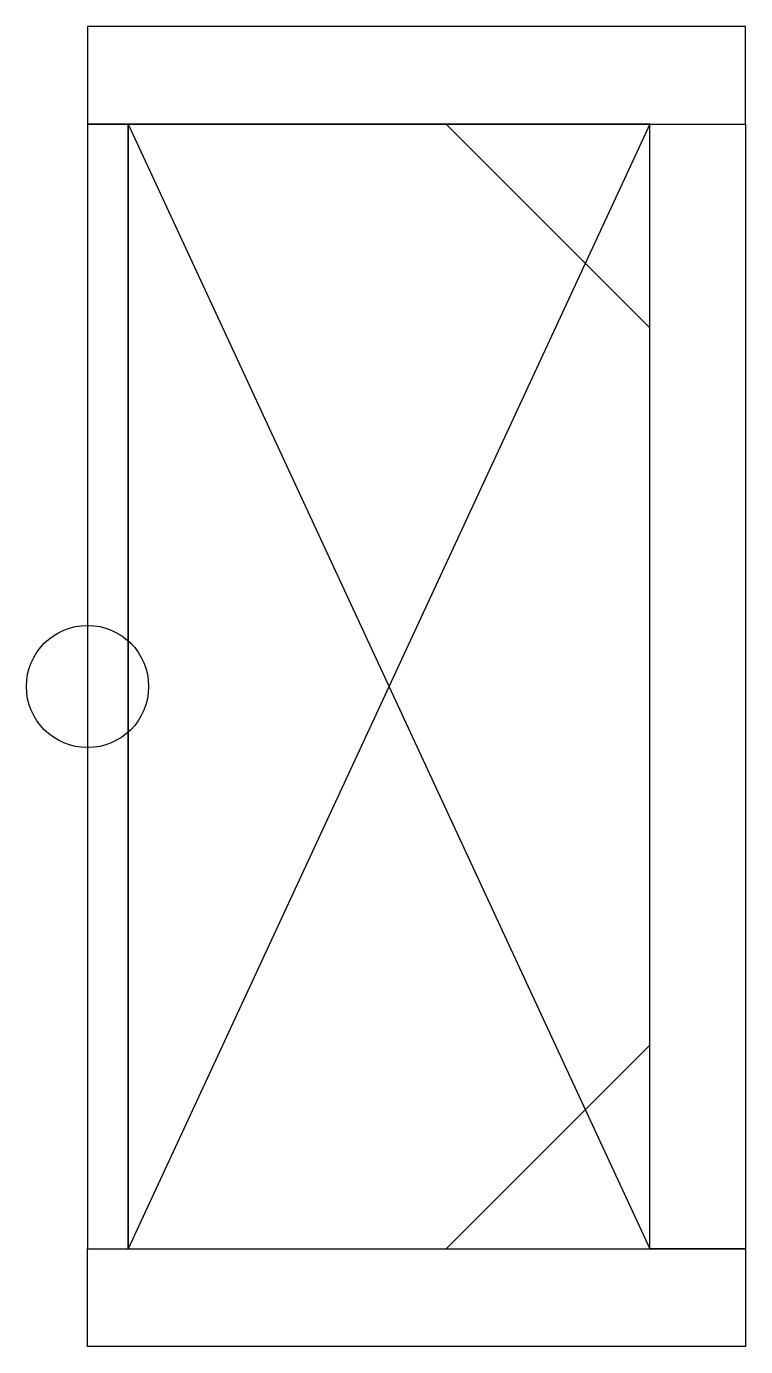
# Model space of a CAD drawing. Header units: millimetres. Extents: x -89 to 88, y -162 to 162.
import ezdxf

# ---------------------------------------------------------------- set-up
doc = ezdxf.new("R2010")
doc.units = ezdxf.units.MM
doc.layers.get('0').update_dxf_attribs({"linetype": 'CONTINUOUS'})

msp = doc.modelspace()

# ---------------------------------------------------------------- linework, layer by layer
for p, q in [((87.5, 162), (-74, 162)), ((-74, 162), (-74, 138)), ((87.5, 138), (87.5, 162)), ((-64, 138), (-74, 138)), ((-74, 138), (-74, -138)), ((-74, 138), (87.5, 138)), ((64, 138), (-64, 138)), ((-64, 138), (-64, -138)), ((64, 138), (-64, -138)), ((-64, 138), (64, -138)), ((-64, -138), (-64, 138)), ((14, 138), (64, 88)), ((64, -138), (64, 138)), ((64, 138), (87.5, 138)), ((64, -138), (64, 138)), ((87.5, 138), (87.5, -138)), ((64, -88), (14, -138)), ((-74, -138), (-64, -138)), ((-74, -138), (87.5, -138)), ((-74, -162), (-74, -138)), ((-64, -138), (64, -138)), ((87.5, -138), (64, -138)), ((87.5, -138), (87.5, -162)), ((87.5, -162), (-74, -162))]:
    msp.add_line(p, q)
msp.add_circle((-74, 0), 15)

doc.saveas('drawing.dxf')
